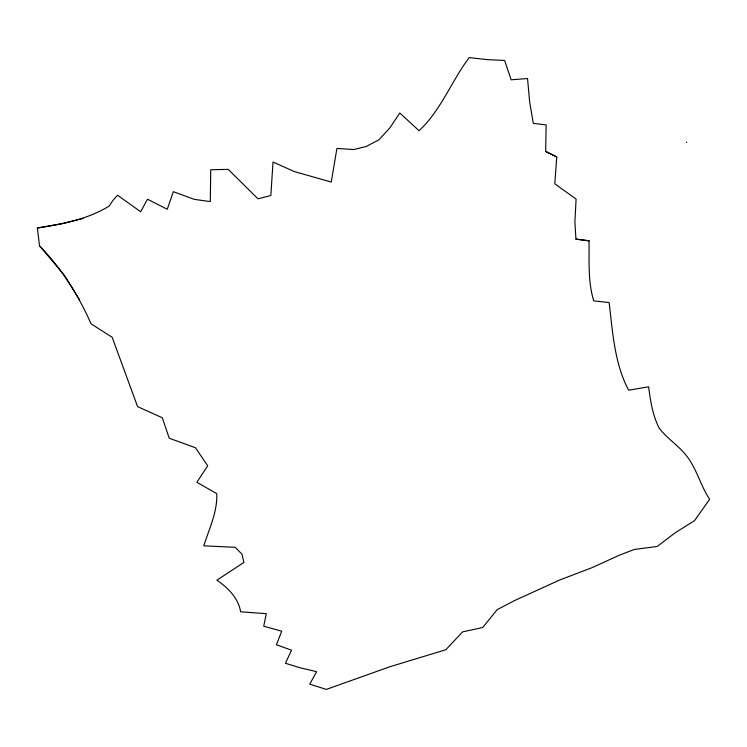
<?xml version="1.0" encoding="UTF-8"?>
<svg xmlns="http://www.w3.org/2000/svg" width="747" height="747" viewBox="0 0 747 747"><rect width="100%" height="100%" fill="white"/><g stroke="black" fill="none" stroke-linecap="round" stroke-linejoin="round"><path stroke-width="1.12" d="M589 240.805C589.364 260.834 587.73 281.507 593.762 300.882L609.132 302.572C612.689 332.172 614.436 363.481 628.647 390.205L648.611 386.834C650.478 400.962 652.617 415.332 659.209 428.152C666.95 438.405 678.071 445.184 686.054 455.231C696.736 468.36 700.303 485.373 709.65 499.276L694.561 520.631L675.027 532.91L657.183 546.468L634.184 549.484L618.535 555.563L592.464 567.496L559.503 580.083L514.141 600.765L497.147 609.673L482.711 627.508L462.58 631.897L445.875 649.722L389.841 666.754L326.308 689.416L309.734 684.131L316.625 671.693L300.425 667.874L285.457 663.271L291.517 650.179L276.437 644.764L281.712 631.196L263.71 626.173L266.315 613.67L240.646 611.802C238.34 598.03 227.938 587.758 216.863 580.186L243.849 562.482L242.065 554.283L235.268 547.318L203.791 545.833C209.132 528.792 217.573 511.872 216.742 493.674L196.9 482.263L207.694 465.792L195.415 447.714L169.233 438.228L162.295 417.75L137.569 406.611L112.181 337.317L91.022 323.806C78.444 295.028 61.422 268.49 39.526 245.819L37.35 228.012C62.178 224.231 87.464 219.375 109.137 206.097L113.021 200.327L117.578 195.228L140.641 211.775L147.495 199.234L167.253 209.263L173.36 191.68L194.332 199.374L210.29 201.606L210.738 169.746L228.237 169.373L257.995 198.842L270.853 195.49L273.019 162.024L294.318 171.577L331.257 182.053L336.916 148.438L353.845 149.549L366.235 146.459L378.878 139.857L389.943 127.784L399.785 112.984L419.048 130.716C441.01 110.36 451.384 81.199 469.219 57.584L486.969 59.611L504.617 60.46L511.144 79.798L527.531 78.547L529.67 102.031L533.302 123.348L546.141 124.926L545.665 151.436L556.748 156.954L554.797 183.809L576.096 199.094L574.891 221.887L575.956 239.133L589 240.805L575.956 239.133M686.596 142.033L686.54 142.528M83.132 218.395L62.431 223.568L37.35 228.012M545.665 151.436L556.748 156.954M39.526 245.819L63.887 274.607L79.612 299.855"/></g></svg>
